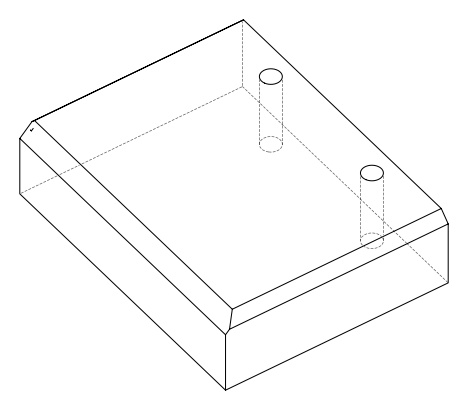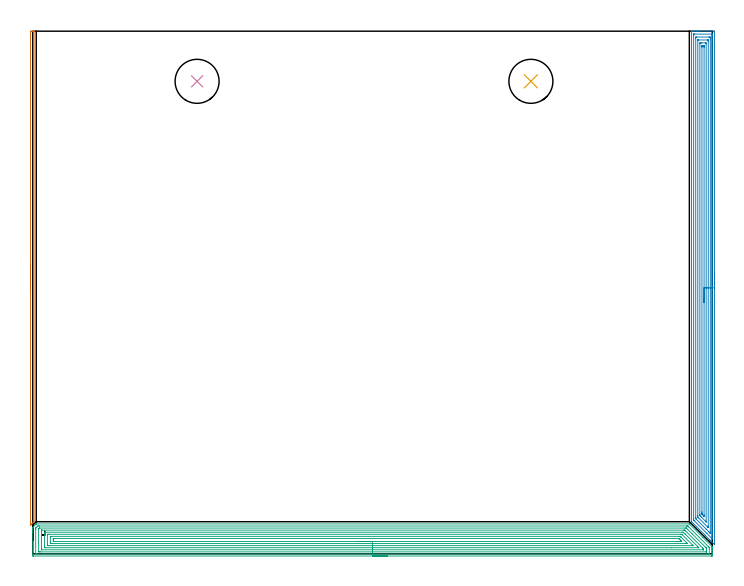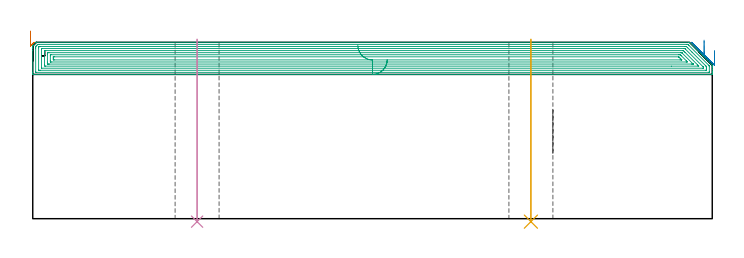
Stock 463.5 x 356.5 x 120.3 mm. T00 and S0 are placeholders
(PLAN: 5 operations, 1 tool changes, 50.2 min)
(1 AREA_MILL | FG_CHAMFER_SURFACE | UGT0205_001 | 2.84 min | 976 mm3)
(2 AREA_MILL_1 | FG_CHAMFER_SURFACE_1 | UGT0205_001 | 16.71 min | 43190 mm3)
(3 AREA_MILL_2 | FG_CHAMFER_SURFACE_2 | UGT0205_001 | 29.67 min | 109305 mm3)
(4 INDEXABLE_INSERT_DRILL_THROUGH_HOLE_FROM_SOLID | STEP1HOLE | NXT0302_031 | 0.5 min | 84958 mm3)
(5 INDEXABLE_INSERT_DRILL_THROUGH_HOLE_FROM_SOLID_1 | STEP1HOLE_1 | NXT0302_031 | 0.5 min | 84952 mm3)
(TOOL UGT0205_001 | Chamfer Mill 20 x 3 x 45 deg. | D20 FL50 Z2)
(TOOL NXT0302_031 | Index. Insert Drill 30mm [880-D3000L32-05] | D30 PA176 FL150 Z2)
(OP 1 AREA_MILL)
G17 G21 G94 G90
T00 M6
G54
G17 G0 G90 X-1.5 Y178. S1061 M3
G43 Z130.3 H0
Z127.9
G94 G1 Y178.038 Z127.028 F250.
Y178.152 Z126.164
Y178.341 Z125.312
Y178.603 Z124.48
Y178.937 Z123.674
Y179.34 Z122.9
Y179.808 Z122.164
Y180.34 Z121.472
Y180.929 Z120.829
Y181.572 Z120.24
Y182.264 Z119.708
Y183. Z119.24
Y183.774 Z118.837
Y184.58 Z118.503
Y185.412 Z118.241
Y186.264 Z118.052
Y187.128 Z117.938
Y188. Z117.9
Y355.887
X-1.498 Y356.167 Z117.902
X-1.491 Y356.496 Z117.905
X-1.173 Y356.5 Z118.223
X-0.626 Z118.77
X-0.3 Z119.095
X0.352 Z119.751
X0.655 Z120.055
X0.779 Y356.498 Z120.171
X0.897 Y356.49 Z120.288
X0.9 Y356.333 Z120.3
Y21.9
X0.136 Y21.134 Z119.533
X-0.594 Y20.405 Z118.804
X-0.736 Y20.261 Z118.659
X-0.886 Y20.113 Z118.512
X-1.02 Y19.979 Z118.377
X-1.173 Y19.825 Z118.222
X-1.332 Y19.667 Z118.066
X-1.397 Y19.602 Z118.001
X-1.495 Y19.516 Z117.903
X-1.499 Y19.526 Z117.899
X-1.5 Y188. Z117.9
Y188.872 Z117.938
Y189.736 Z118.052
Y190.588 Z118.241
Y191.42 Z118.503
Y192.226 Z118.837
Y193. Z119.24
Y193.736 Z119.708
Y194.428 Z120.24
Y195.071 Z120.829
Y195.66 Z121.472
Y196.192 Z122.164
Y196.66 Z122.9
Y197.063 Z123.674
Y197.397 Z124.48
Y197.659 Z125.312
Y197.848 Z126.164
Y197.962 Z127.028
Y198. Z127.9
G0 Z130.3
M5
M2
(OP 2 AREA_MILL_1)
G17 G21 G94 G90
T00 M6
G54
G17 G0 G90 X465. Y191.4 S1061 M3
G43 Z130.3 H0
Z114.7
G94 G1 Y191.362 Z113.828 F250.
Y191.248 Z112.963
Y191.059 Z112.112
Y190.797 Z111.28
Y190.463 Z110.474
Y190.06 Z109.7
Y189.592 Z108.964
Y189.06 Z108.272
Y188.471 Z107.629
Y187.828 Z107.04
Y187.136 Z106.508
Y186.4 Z106.04
Y185.626 Z105.637
Y184.82 Z105.303
Y183.988 Z105.041
Y183.136 Z104.852
Y182.272 Z104.738
Y181.4 Z104.7
Y6.538
X464.999 Y6.461 Z104.701
X464.998 Y6.413 Z104.702
X464.992 Y6.308 Z104.706
X463.053 Y8.246 Z106.645
X462.888 Y8.41 Z106.807
X462.729 Y8.57 Z106.969
X462.607 Y8.692 Z107.091
X462.45 Y8.847 Z107.245
X462.3 Y8.999 Z107.398
X462.161 Y9.138 Z107.537
X462.013 Y9.285 Z107.683
X461.871 Y9.428 Z107.827
X461.714 Y9.584 Z107.983
X461.575 Y9.723 Z108.121
X458.591 Y12.708 Z111.108
X452.825 Y18.475 Z116.874
X449.564 Y21.736 Z120.135
X449.405 Y21.894 Z120.291
X449.4 Y22.08 Z120.3
Y356.34
X449.402 Y356.49 Z120.288
X449.527 Y356.497 Z120.165
X449.66 Y356.5 Z120.039
X450.007 Z119.692
X450.637 Z119.058
X452.702 Z116.995
X454.137 Z115.558
X464.638 Z105.059
X464.922 Y356.496 Z104.775
X464.992 Y356.49 Z104.705
X464.999 Y356.418 Z104.699
X465. Y355.893 Z104.7
Y181.4
X463.586 Z106.114
X463.585 Y10.658 Z106.115
X463.584 Y10.477 Z106.116
X463.58 Y10.268 Z106.12
X463.578 Y10.184 Z106.122
X463.526 Y10.233 Z106.174
X463.274 Y10.477 Z106.426
X459.702 Y14.047 Z109.998
X451.148 Y22.602 Z118.552
X450.965 Y22.789 Z118.735
X450.873 Y22.884 Z118.827
X450.83 Y22.932 Z118.87
X450.821 Y22.973 Z118.879
X450.815 Y23.683 Z118.885
Y23.865
X450.814 Y353.927 Z118.886
X450.815 Y354.108 Z118.885
X450.819 Y354.463 Z118.881
X450.821 Y354.48 Z118.879
X450.831 Y354.49 Z118.869
X450.898 Y354.494 Z118.802
X451. Y354.498 Z118.7
X451.128 Y354.5 Z118.572
X451.512 Z118.188
X463.379 Y354.499 Z106.321
X463.531 Y354.495 Z106.169
X463.559 Y354.491 Z106.141
X463.579 Y354.486 Z106.121
X463.58 Y354.453 Z106.12
X463.584 Y354.29 Z106.116
X463.585 Y354.108 Z106.115
X463.586 Y353.396 Z106.114
Y181.4
X462.172 Z107.528
X462.171 Y14.778 Z107.529
X462.168 Y14.047 Z107.532
X462.167 Z107.533
X462.157 Z107.543
X462.013 Y14.188 Z107.687
X461.259 Y14.94 Z108.441
X459.26 Y16.939 Z110.44
X452.387 Y23.813 Z117.313
X452.336 Y23.865 Z117.364
X452.283 Y23.928 Z117.417
X452.235 Y23.991 Z117.465
X452.233 Y24.022 Z117.467
X452.229 Y24.758 Z117.471
Y24.92
Y351.592
X452.234 Y352.323 Z117.466
X452.235 Y352.478 Z117.465
X452.387 Y352.49 Z117.313
X453.09 Y352.499 Z116.61
X461.138 Y352.5 Z108.562
X461.843 Y352.497 Z107.857
X462.013 Y352.49 Z107.687
X462.165 Y352.476 Z107.535
X462.168 Y352.323 Z107.532
X462.17 Y352.163 Z107.53
X462.172 Y351.43 Z107.528
Y351.268
Y181.4
X460.757 Z108.943
Y18.898
X460.756 Y18.51 Z108.944
X460.753 Y18.01 Z108.947
X460.75 Y17.936 Z108.95
X460.745 Y17.915 Z108.955
X460.263 Y18.386 Z109.437
X454.137 Y24.513 Z115.563
X453.895 Y24.758 Z115.805
X453.65 Y25.015 Z116.05
X453.646 Y25.259 Z116.054
X453.644 Y25.65 Z116.056
X453.643 Y26.155 Z116.057
Y350.149
X453.645 Y350.318 Z116.055
X453.648 Y350.452 Z116.052
X453.649 Y350.486 Z116.051
X453.667 Y350.49 Z116.033
X453.718 Y350.494 Z115.982
X454.137 Y350.5 Z115.563
X454.174 Z115.526
X460.3 Z109.4
X460.676 Y350.49 Z109.024
X460.751 Y350.478 Z108.949
X460.754 Y350.425 Z108.946
X460.755 Y350.368 Z108.945
X460.757 Y350.034 Z108.943
Y349.645
Y181.4
X459.343 Z110.357
X459.342 Y21.905 Z110.358
X459.341 Y21.818 Z110.359
X459.338 Y21.776 Z110.362
X459.337 Y21.773 Z110.363
X459.324 Y21.783 Z110.376
X459.231 Y21.871 Z110.469
X459.018 Y22.08 Z110.682
X456.341 Y24.758 Z113.359
X455.887 Y25.214 Z113.813
X455.459 Y25.65 Z114.241
X455.064 Y26.079 Z114.636
X455.057 Y26.497 Z114.643
Y26.543
Y347.86
X455.061 Y348.284 Z114.639
X455.064 Y348.486 Z114.636
X455.266 Y348.494 Z114.434
X455.887 Y348.499 Z113.813
X456.135 Y348.5 Z113.565
X458.762 Y348.498 Z110.938
X459.233 Y348.49 Z110.467
X459.336 Y348.477 Z110.364
X459.343 Y347.86 Z110.357
Y181.4
X457.929 Z111.771
Y26.543
X457.928 Y26.247 Z111.772
X457.924 Y25.65 Z111.776
X457.923 Y25.643 Z111.777
X457.904 Y25.65 Z111.796
X457.638 Y25.912 Z112.062
X457.005 Y26.543 Z112.695
X456.762 Y26.786 Z112.938
X456.604 Y26.948 Z113.096
X456.525 Y27.031 Z113.175
X456.488 Y27.072 Z113.212
X456.478 Y27.139 Z113.222
X456.474 Y27.435 Z113.226
X456.472 Y27.732 Z113.228
X456.471 Y28.328 Z113.229
Y28.625
Y345.48
X456.472 Y346.075 Z113.228
X456.475 Y346.369 Z113.225
X456.478 Y346.47 Z113.222
X456.482 Y346.491 Z113.218
X456.503 Y346.493 Z113.197
X456.554 Y346.496 Z113.146
X456.762 Y346.499 Z112.938
X457.221 Y346.5 Z112.479
X457.638 Y346.499 Z112.062
X457.776 Y346.497 Z111.924
X457.887 Y346.493 Z111.813
X457.917 Y346.49 Z111.783
X457.922 Y346.456 Z111.778
X457.924 Y346.372 Z111.776
X457.928 Y346.075 Z111.772
X457.929 Y345.778 Z111.771
Y345.183
Y181.4
Y180.528 Z111.809
Y179.664 Z111.923
Y178.812 Z112.112
Y177.98 Z112.374
Y177.174 Z112.708
Y176.4 Z113.111
Y175.664 Z113.58
Y174.972 Z114.111
Y174.329 Z114.7
Y173.74 Z115.343
Y173.208 Z116.035
Y172.74 Z116.771
Y172.337 Z117.545
Y172.003 Z118.351
Y171.741 Z119.183
Y171.552 Z120.035
Y171.438 Z120.899
Y171.4 Z121.771
G0 Z130.3
M5
M2
(OP 3 AREA_MILL_2)
G17 G21 G94 G90
T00 M6
G54
G17 G0 G90 X241.75 Y-1.5 S1061 M3
G43 Z130.3 H0
Z108.4
G94 G1 X241.712 Z107.528 F250.
X241.598 Z106.664
X241.409 Z105.812
X241.147 Z104.98
X240.813 Z104.174
X240.41 Z103.4
X239.942 Z102.664
X239.41 Z101.972
X238.821 Z101.329
X238.178 Z100.74
X237.486 Z100.208
X236.75 Z99.74
X235.976 Z99.337
X235.17 Z99.003
X234.338 Z98.741
X233.487 Z98.552
X232.622 Z98.438
X231.75 Z98.4
X0.628
X0.216 Y-1.496 Z98.402
X0.01 Y-1.492 Z98.405
X0.005 Y-1.091 Z98.807
X0. Y-0.474 Z99.424
Y14.721 Z114.615
Y16.121 Z116.017
Y16.477 Z116.373
Y17.19 Z117.09
Y17.795 Z117.695
Y17.879 Z117.778
X0.01 Y18. Z117.895
X0.127 Y18.127 Z118.027
X2.222 Y20.222 Z120.122
X2.388 Y20.388 Z120.287
X2.404 Y20.396 Z120.295
X2.416 Y20.4 Z120.3
X447.672
X447.895 Y20.396 Z120.289
X448.079 Y20.221 Z120.121
X457.094 Y11.207 Z111.105
X463.398 Y4.902 Z104.801
X463.49 Y4.8 Z104.695
X463.5 Y4.702 Z104.601
Y4.619 Z104.518
Y4.013 Z103.913
Y3.301 Z103.196
Y2.067 Z101.964
Y0.666 Z100.561
Y0.049 Z99.945
Y-0.83 Z99.067
X463.497 Y-1.091 Z98.806
X463.49 Y-1.492 Z98.405
X463.284 Y-1.496 Z98.402
X462.872 Y-1.5 Z98.4
X231.75
Y-0.086 Z99.814
X2.416 Y-0.085 Z99.815
X2.286 Y-0.084 Z99.816
X2.053 Y-0.079 Z99.821
X2.009 Y-0.073 Z99.827
X2.005 Y-0.041 Z99.859
X2.003 Y-0.007 Z99.893
X2. Y0.196 Z100.096
Y16.477 Z116.377
X2.002 Y16.885 Z116.785
X2.01 Y17.356 Z117.256
X2.017 Y17.555 Z117.455
X2.112 Y17.655 Z117.555
X2.416 Y17.966 Z117.866
X2.995 Y18.544 Z118.444
X3.311 Y18.855 Z118.755
X3.446 Y18.98 Z118.88
X4.205 Y18.985 Z118.885
X4.334
X446.013 Y18.986 Z118.886
X446.778 Y18.983 Z118.883
X446.828 Y18.981 Z118.881
X446.852 Y18.979 Z118.879
X446.877 Y18.961 Z118.861
X446.986 Y18.858 Z118.758
X447.199 Y18.649 Z118.549
X447.616 Y18.234 Z118.134
X461.084 Y4.767 Z104.667
X461.377 Y4.469 Z104.369
X461.448 Y4.395 Z104.295
X461.48 Y4.358 Z104.258
X461.49 Y4.315 Z104.215
X461.493 Y4.179 Z104.079
X461.499 Y3.771 Z103.671
X461.5 Y0.257 Z100.157
X461.498 Y0.12 Z100.02
X461.495 Y0.011 Z99.911
X461.49 Y-0.06 Z99.84
X461.482 Y-0.079 Z99.821
X460.954 Y-0.086 Z99.814
X231.75
Y1.328 Z101.228
X5.099 Y1.329 Z101.229
X4.42 Y1.332 Z101.232
X4.205 Y1.335 Z101.235
X4.01 Y1.35 Z101.25
X4.005 Y1.544 Z101.444
X4.001 Y1.744 Z101.644
X4. Y16.678 Z116.578
X4.004 Y16.88 Z116.78
X4.009 Y17.013 Z116.913
X4.015 Y17.104 Z117.004
X4.23 Y17.331 Z117.231
X4.255 Y17.356 Z117.256
X4.424 Y17.521 Z117.421
X4.458 Y17.551 Z117.451
X4.473 Y17.562 Z117.462
X4.514 Y17.565 Z117.465
X4.66 Y17.569 Z117.469
X4.88 Y17.571 Z117.471
X444.99
X445.667 Y17.569 Z117.469
X445.774 Y17.567 Z117.467
X445.824 Y17.565 Z117.465
X445.884 Y17.512 Z117.412
X446.043 Y17.356 Z117.256
X446.778 Y16.623 Z116.523
X449.669 Y13.732 Z113.632
X459.221 Y4.179 Z104.079
X459.295 Y4.104 Z104.004
X459.489 Y3.9 Z103.8
X459.496 Y3.502 Z103.402
X459.499 Y3.301 Z103.201
X459.5 Y2.222 Z102.122
X459.496 Y1.544 Z101.444
X459.494 Y1.349 Z101.249
X459.481 Y1.335 Z101.235
X459.459 Y1.333 Z101.233
X459.405 Y1.33 Z101.23
X459.295 Y1.329 Z101.229
X231.75 Y1.328 Z101.228
Y2.743 Z102.643
X6.147
X6.07 Y2.744 Z102.644
X6.035 Y2.747 Z102.647
X6.017 Y2.749 Z102.649
X6.01 Y2.76 Z102.66
X6.007 Y2.866 Z102.766
X6. Y3.294 Z103.194
Y15.592 Z115.492
X6.003 Y16.035 Z115.935
X6.008 Y16.143 Z116.043
X6.01 Y16.15 Z116.05
X6.022 Y16.153 Z116.053
X6.06 Y16.156 Z116.056
X6.129 Y16.157 Z116.057
X6.319
X444.096
X444.423 Y16.156 Z116.056
X444.705 Y16.152 Z116.052
X444.772 Y16.15 Z116.05
X444.858 Y16.081 Z115.981
X444.99 Y15.957 Z115.857
X445.352 Y15.599 Z115.499
X456.925 Y4.026 Z103.926
X457.213 Y3.733 Z103.633
X457.393 Y3.547 Z103.447
X457.49 Y3.442 Z103.342
X457.5 Y3.301 Z103.201
X457.496 Y2.865 Z102.765
X457.492 Y2.757 Z102.657
X457.49 Y2.75 Z102.65
X457.478 Y2.747 Z102.647
X457.44 Y2.744 Z102.644
X457.371 Y2.743 Z102.643
X457.181
X231.75
Y4.157 Z104.057
X8.698
X8.675 Y4.158 Z104.058
X8.01 Y4.179 Z104.079
X8.001 Y4.841 Z104.741
Y13.842 Z113.742
X8.004 Y14.501 Z114.401
X8.01 Y14.721 Z114.621
X8.653 Y14.742 Z114.642
X8.675 Y14.743 Z114.643
X443.179
X443.202 Y14.742 Z114.642
X443.769 Y14.721 Z114.621
X444.096 Y14.402 Z114.302
X444.659 Y13.842 Z113.742
X444.99 Y13.512 Z113.412
X453.443 Y5.058 Z104.958
X453.931 Y4.568 Z104.468
X454.31 Y4.179 Z104.079
X453.952 Y4.158 Z104.058
X453.931
X435.77 Y4.157 Z104.057
X231.75
Y5.571 Z105.471
X11.357
X10.834 Y5.572 Z105.472
X10.463 Y5.574 Z105.474
X10.092 Y5.578 Z105.478
X10.01 Y5.588 Z105.488
X10.006 Y5.663 Z105.563
X10.002 Y5.785 Z105.685
X10. Y6.815 Z106.715
Y12.54 Z112.44
X10.002 Y12.964 Z112.864
X10.005 Y13.191 Z113.091
X10.01 Y13.304 Z113.204
X10.014 Y13.323 Z113.223
X10.039 Y13.325 Z113.225
X10.094 Y13.327 Z113.227
X10.463 Y13.328 Z113.228
X10.986 Y13.329 Z113.229
X441.937 Y13.328 Z113.228
X442.308 Y13.326 Z113.226
X442.679 Y13.322 Z113.222
X442.721 Y13.32 Z113.22
X442.746 Y13.299 Z113.199
X442.797 Y13.252 Z113.152
X442.895 Y13.156 Z113.056
X443.089 Y12.964 Z112.864
X450.115 Y5.936 Z105.836
X450.354 Y5.695 Z105.595
X450.437 Y5.603 Z105.503
X450.458 Y5.576 Z105.476
X450.451 Y5.575 Z105.475
X450.354 Y5.574 Z105.474
X449.832 Y5.571 Z105.471
X449.46
X231.75
Y6.985 Z106.885
X12.972
X12.251 Y6.988 Z106.888
X12.072 Y6.991 Z106.891
X12.009 Y6.996 Z106.896
X12.006 Y7.012 Z106.912
X12.002 Y7.06 Z106.96
X12. Y7.693 Z107.593
Y7.94 Z107.84
Y11.207 Z111.107
Y11.453 Z111.353
X12.004 Y11.701 Z111.601
X12.01 Y11.865 Z111.765
X12.013 Y11.909 Z111.809
X12.028 Y11.91 Z111.81
X12.071 Y11.912 Z111.812
X12.251 Y11.914 Z111.814
X12.425 Y11.915 Z111.815
X440.693
X441.414 Y11.913 Z111.813
X441.591 Y11.911 Z111.811
X441.672 Y11.908 Z111.808
X442.016 Y11.578 Z111.478
X442.215 Y11.386 Z111.286
X442.308 Y11.295 Z111.195
X442.396 Y11.207 Z111.107
X445.909 Y7.693 Z107.593
X446.597 Y6.992 Z106.892
X445.884 Y6.987 Z106.887
X445.71 Y6.986 Z106.886
X231.75 Y6.985 Z106.885
Y8.4 Z108.3
X14.934
X14.21 Y8.404 Z108.304
X14.04 Y8.407 Z108.307
X14.008 Y8.572 Z108.472
X14.003 Y8.608 Z108.508
X14. Y9.45 Z109.35
Y10.328 Z110.228
Y10.367 Z110.267
X14.003 Y10.406 Z110.306
X14.01 Y10.482 Z110.382
X14.023 Y10.494 Z110.394
X14.934 Y10.5 Z110.4
X440.52
X440.578 Y10.499 Z110.399
X440.624 Y10.496 Z110.396
X440.649 Y10.492 Z110.392
X440.668 Y10.476 Z110.376
X440.821 Y10.328 Z110.228
X441.414 Y9.74 Z109.64
X441.704 Y9.45 Z109.35
X442.308 Y8.846 Z108.746
X442.579 Y8.572 Z108.472
X442.667 Y8.48 Z108.38
X442.726 Y8.416 Z108.316
X442.657 Y8.407 Z108.307
X442.48 Y8.402 Z108.302
X442.308 Y8.401 Z108.301
X441.589 Y8.4 Z108.3
X231.75
X230.878 Z108.338
X230.014 Z108.451
X229.162 Z108.64
X228.33 Z108.903
X227.524 Z109.236
X226.75 Z109.639
X226.014 Z110.108
X225.322 Z110.639
X224.679 Z111.228
X224.09 Z111.872
X223.559 Z112.564
X223.09 Z113.3
X222.687 Z114.073
X222.353 Z114.879
X222.091 Z115.711
X221.902 Z116.563
X221.788 Z117.428
X221.75 Z118.3
G0 Z130.3
M5
M2
(OP 4 INDEXABLE_INSERT_DRILL_THROUGH_HOLE_FROM_SOLID)
G17 G21 G94 G90
T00 M6
G54
G17 G0 G90 X112.1 Y322.3 S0 M3
G43 Z130.3 H1
G94 G81 G98 Z-2.024 F250. R122.3
G80
M5
M2
(OP 5 INDEXABLE_INSERT_DRILL_THROUGH_HOLE_FROM_SOLID_1)
G17 G21 G94 G90
T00 M6
G54
G17 G0 G90 X339.8 Y322.3 S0 M3
G43 Z130.3 H1
G94 G81 G98 Z-2.024 F250. R122.3
G80
M5
M2
